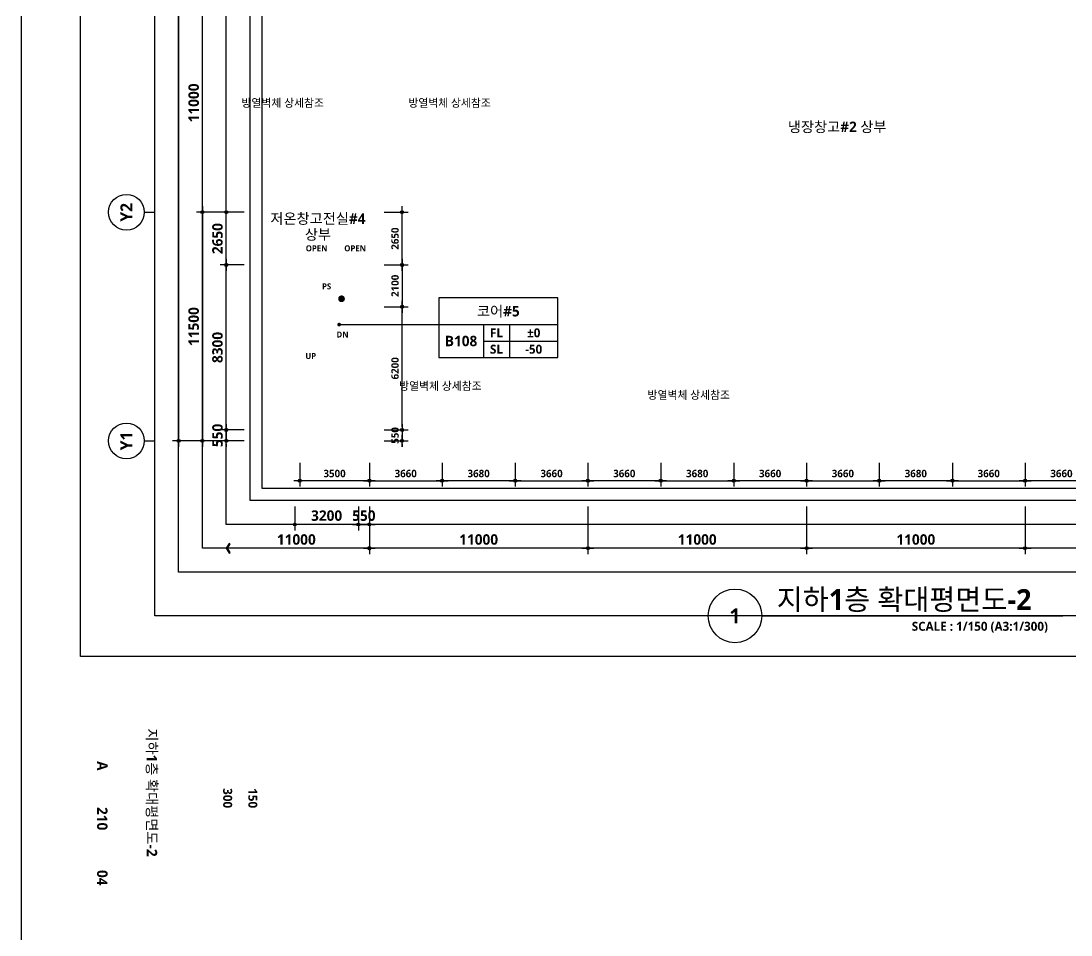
# Model space of a CAD drawing. Header units: millimetres. Extents: x -63924 to 190228206, y 0 to 456875599.
# Drawn here: x 89100 to 141939, y 128498 to 174470 of the extents above; entities that cross this region are included whole.
import ezdxf
from ezdxf.enums import TextEntityAlignment as Align

# ---------------------------------------------------------------- set-up
doc = ezdxf.new("R2010")
doc.units = ezdxf.units.MM
doc.header["$LTSCALE"] = 150
doc.header["$MEASUREMENT"] = 0
doc.header["$PDSIZE"] = -10
doc.layers.get('0').update_dxf_attribs({"linetype": 'CONTINUOUS'})
doc.layers.get('Defpoints').update_dxf_attribs({"color": 153, "linetype": 'CONTINUOUS'})
for name, color, linetype in [('A-ANNO-DIM', 4, 'CONTINUOUS'), ('A-ANNO-GRA1', 7, 'CONTINUOUS'), ('A-ANNO-LEAD', 4, 'CONTINUOUS'), ('A-ANNO-TEXT1', 7, 'CONTINUOUS'), ('A-ANNO-TEXT2', 3, 'CONTINUOUS'), ('A-ANNO-TITL', 7, 'CONTINUOUS'), ('A-FLOR-MARK-ARCH', 1, 'CONTINUOUS'), ('A-ST-AXIS-BUB', 7, 'CONTINUOUS'), ('A-ST-AXIS-DIM', 7, 'CONTINUOUS'), ('AA-XXXX-TXT1', 2, 'CONTINUOUS')]:
    doc.layers.add(name, color=color, linetype=linetype)
for name, color, linetype, plot in [('Defpoint', 161, 'CONTINUOUS', False), ('G(그리드1)', 185, 'CONTINUOUS', False), ('G(그리드2)', 235, 'CONTINUOUS', False)]:
    doc.layers.add(name, color=color, linetype=linetype, plot=plot)
doc.styles.add('2020음성 1차', font='')
doc.styles.add('SH_나눔', font='')
doc.styles.add('SH_대대리576', font='')
doc.styles.add('SH_진천_나눔', font='')
doc.styles.get('2020음성 1차').set_extended_font_data('NanumGothic', bold=True)
doc.styles.get('SH_나눔').set_extended_font_data('NanumGothic', bold=True)
doc.styles.get('SH_대대리576').set_extended_font_data('NanumGothic', bold=True)
doc.styles.get('SH_진천_나눔').set_extended_font_data('NanumGothic', bold=True)
doc.dimstyles.new('SHP 300', dxfattribs={"dimscale": 150, "dimtxt": 3.5, "dimasz": 1, "dimexe": 2, "dimexo": 2, "dimgap": 1, "dimtad": 1, "dimdec": 0, "dimzin": 0, "dimdsep": 46, "dimtxsty": 'SH_대대리576', "dimblk": 'DIMDOT', "dimcen": 0.09, "dimclrt": 3, "dimadec": 0, "dimazin": 1, "dimtfac": 1, "dimtdec": 0, "dimtix": 1, "dimtmove": 2, "dimatfit": 0, "dimldrblk": 'DIMDOT', "dimfxl": 1, "dimtolj": 1, "dimtzin": 0, "dimarcsym": 0})
doc.dimstyles.new('SHP300내부', dxfattribs={"dimscale": 150, "dimtxt": 2.5, "dimasz": 1, "dimexe": 2, "dimexo": 2, "dimgap": 1, "dimtad": 1, "dimdec": 0, "dimzin": 0, "dimdsep": 46, "dimtxsty": 'SH_대대리576', "dimblk": 'DIMDOT', "dimcen": 0.09, "dimclrd": 256, "dimclre": 256, "dimclrt": 3, "dimadec": 0, "dimazin": 1, "dimtfac": 1, "dimtdec": 0, "dimtix": 1, "dimtmove": 2, "dimatfit": 0, "dimldrblk": 'DIMDOT', "dimfxl": 1, "dimtolj": 1, "dimtzin": 0, "dimlwd": -1, "dimlwe": -1, "dimarcsym": 0})

# ---------------------------------------------------------------- blocks, each defined once
blk = doc.blocks.new('*U12')
at = {"layer": 'A-ANNO-TITL'}
blk.add_line((0, 0), (5050, 0), dxfattribs=at)
blk.add_circle((-450, 0), 450, dxfattribs=at)
at = {"layer": 'AA-XXXX-TXT1', "style": 'SH_대대리576'}
blk.add_attdef('DWG.TITLE', (250, 100), '', height=350, dxfattribs=at)
at = {"layer": 'AA-XXXX-TXT1', "color": 7, "style": 'SH_대대리576'}
blk.add_attdef('NO1', text='', height=300, dxfattribs=at).set_placement((-450, 0), align=Align.MIDDLE)
at = {"layer": 'AA-XXXX-TXT1', "style": 'SH_대대리576'}
blk.add_attdef('SCALE', text='', height=150, dxfattribs=at).set_placement((4800, -100), align=Align.TOP_RIGHT)
blk = doc.blocks.new('A-ST-AXIS-BUB-1')
at = {"layer": 'A-ST-AXIS-BUB'}
blk.add_line((0, 350), (0, 0), dxfattribs=at)
blk.add_circle((0, 950), 600, dxfattribs=at)
blk = doc.blocks.new('DIMDOT')
at = {"color": 0}
blk.add_line((-2, 0), (2, 0), dxfattribs=at)
for radius in [0.5, 0.25]:
    blk.add_circle((0, 0), radius, dxfattribs=at)
blk = doc.blocks.new('*D570')
at = {"layer": 'A-ST-AXIS-DIM', "color": 0, "lineweight": -2, "transparency": 16777216}
for p, q in [((100330, 164850), (97930, 164850)), ((98230, 164700), (98230, 153500)), ((100330, 153350), (97930, 153350))]:
    blk.add_line(p, q, dxfattribs=at)
at = {"layer": 'Defpoints', "color": 0, "transparency": 16777216}
for p in [(100630, 164850), (98230, 153350), (100630, 153350)]:
    blk.add_point(p, dxfattribs=at)
at = {"layer": 'A-ST-AXIS-DIM', "color": 0, "linetype": 'ByBlock', "lineweight": -2, "transparency": 16777216, "xscale": 150, "yscale": 150, "zscale": 150}
for p, rotation in [((98230, 164850), 90), ((98230, 153350), 270)]:
    blk.add_blockref('DIMDOT', p, dxfattribs=dict(at, rotation=rotation))
at = {"layer": 'A-ST-AXIS-DIM', "color": 3, "transparency": 16777216, "insert": (97791, 159100), "char_height": 525, "attachment_point": 5, "rotation": 90, "style": 'SH_대대리576'}
blk.add_mtext('\\A1;11500', dxfattribs=at)
blk = doc.blocks.new('*D571')
at = {"layer": 'A-ST-AXIS-DIM', "color": 0, "lineweight": -2, "transparency": 16777216}
for p, q in [((100330, 175850), (97930, 175850)), ((98230, 165000), (98230, 175700)), ((100330, 164850), (97930, 164850))]:
    blk.add_line(p, q, dxfattribs=at)
at = {"layer": 'Defpoints', "color": 0, "transparency": 16777216}
for p in [(98230, 175850), (100630, 175850), (100630, 164850)]:
    blk.add_point(p, dxfattribs=at)
at = {"layer": 'A-ST-AXIS-DIM', "color": 0, "linetype": 'ByBlock', "lineweight": -2, "transparency": 16777216, "xscale": 150, "yscale": 150, "zscale": 150}
for p, rotation in [((98230, 175850), 90), ((98230, 164850), 270)]:
    blk.add_blockref('DIMDOT', p, dxfattribs=dict(at, rotation=rotation))
at = {"layer": 'A-ST-AXIS-DIM', "color": 3, "transparency": 16777216, "insert": (97792, 170350), "char_height": 525, "attachment_point": 5, "rotation": 90, "style": 'SH_대대리576'}
blk.add_mtext('\\A1;11000', dxfattribs=at)
blk = doc.blocks.new('*D577')
at = {"layer": 'A-ST-AXIS-DIM', "color": 0, "lineweight": -2, "transparency": 16777216}
for p, q in [((100330, 238150), (96730, 238150)), ((97030, 238000), (97030, 153500)), ((100330, 153350), (96730, 153350))]:
    blk.add_line(p, q, dxfattribs=at)
at = {"layer": 'Defpoints', "color": 0, "transparency": 16777216}
for p in [(100630, 238150), (97030, 153350), (100630, 153350)]:
    blk.add_point(p, dxfattribs=at)
at = {"layer": 'A-ST-AXIS-DIM', "color": 0, "linetype": 'ByBlock', "lineweight": -2, "transparency": 16777216, "xscale": 150, "yscale": 150, "zscale": 150}
for p, rotation in [((97030, 238150), 90), ((97030, 153350), 270)]:
    blk.add_blockref('DIMDOT', p, dxfattribs=dict(at, rotation=rotation))
at = {"layer": 'A-ST-AXIS-DIM', "color": 3, "transparency": 16777216, "insert": (96590, 195750), "char_height": 525, "attachment_point": 5, "rotation": 90, "style": 'SH_대대리576'}
blk.add_mtext('\\A1;84800', dxfattribs=at)
blk = doc.blocks.new('*D579')
at = {"layer": 'A-ANNO-DIM', "transparency": 16777216}
for p, q in [((103130, 152250), (103130, 151050)), ((106630, 152250), (106630, 151050)), ((106480, 151350), (103280, 151350))]:
    blk.add_line(p, q, dxfattribs=at)
at = {"layer": 'Defpoints', "color": 0, "transparency": 16777216}
for p in [(103130, 152550), (106630, 152550), (103130, 151350)]:
    blk.add_point(p, dxfattribs=at)
at = {"layer": 'A-ANNO-DIM', "linetype": 'ByBlock', "transparency": 16777216, "xscale": 150, "yscale": 150, "zscale": 150, "rotation": 180}
blk.add_blockref('DIMDOT', (103130, 151350), dxfattribs=at)
at = {"layer": 'A-ANNO-DIM', "linetype": 'ByBlock', "transparency": 16777216, "xscale": 150, "yscale": 150, "zscale": 150}
blk.add_blockref('DIMDOT', (106630, 151350), dxfattribs=at)
at = {"layer": 'A-ANNO-DIM', "color": 3, "transparency": 16777216, "insert": (104880, 151707), "char_height": 375, "attachment_point": 5, "style": 'SH_대대리576'}
blk.add_mtext('\\A1;3500', dxfattribs=at)
blk = doc.blocks.new('*D580')
at = {"layer": 'A-ANNO-DIM', "transparency": 16777216}
for p, q in [((106630, 152250), (106630, 151050)), ((110290, 152250), (110290, 151050)), ((106780, 151350), (110140, 151350))]:
    blk.add_line(p, q, dxfattribs=at)
at = {"layer": 'Defpoints', "color": 0, "transparency": 16777216}
for p in [(106630, 152550), (110290, 152550), (110290, 151350)]:
    blk.add_point(p, dxfattribs=at)
at = {"layer": 'A-ANNO-DIM', "linetype": 'ByBlock', "transparency": 16777216, "xscale": 150, "yscale": 150, "zscale": 150, "rotation": 180}
blk.add_blockref('DIMDOT', (106630, 151350), dxfattribs=at)
at = {"layer": 'A-ANNO-DIM', "linetype": 'ByBlock', "transparency": 16777216, "xscale": 150, "yscale": 150, "zscale": 150}
blk.add_blockref('DIMDOT', (110290, 151350), dxfattribs=at)
at = {"layer": 'A-ANNO-DIM', "color": 3, "transparency": 16777216, "insert": (108460, 151707), "char_height": 375, "attachment_point": 5, "style": 'SH_대대리576'}
blk.add_mtext('\\A1;3660', dxfattribs=at)
blk = doc.blocks.new('*D581')
at = {"layer": 'A-ANNO-DIM', "transparency": 16777216}
for p, q in [((110290, 152250), (110290, 151050)), ((113970, 152250), (113970, 151050)), ((113820, 151350), (110440, 151350))]:
    blk.add_line(p, q, dxfattribs=at)
at = {"layer": 'Defpoints', "color": 0, "transparency": 16777216}
for p in [(110290, 152550), (113970, 152550), (110290, 151350)]:
    blk.add_point(p, dxfattribs=at)
at = {"layer": 'A-ANNO-DIM', "linetype": 'ByBlock', "transparency": 16777216, "xscale": 150, "yscale": 150, "zscale": 150, "rotation": 180}
blk.add_blockref('DIMDOT', (110290, 151350), dxfattribs=at)
at = {"layer": 'A-ANNO-DIM', "linetype": 'ByBlock', "transparency": 16777216, "xscale": 150, "yscale": 150, "zscale": 150}
blk.add_blockref('DIMDOT', (113970, 151350), dxfattribs=at)
at = {"layer": 'A-ANNO-DIM', "color": 3, "transparency": 16777216, "insert": (112130, 151707), "char_height": 375, "attachment_point": 5, "style": 'SH_대대리576'}
blk.add_mtext('\\A1;3680', dxfattribs=at)
blk = doc.blocks.new('*D582')
at = {"layer": 'A-ANNO-DIM', "transparency": 16777216}
for p, q in [((113970, 152250), (113970, 151050)), ((117630, 152250), (117630, 151050)), ((114120, 151350), (117480, 151350))]:
    blk.add_line(p, q, dxfattribs=at)
at = {"layer": 'Defpoints', "color": 0, "transparency": 16777216}
for p in [(113970, 152550), (117630, 152550), (117630, 151350)]:
    blk.add_point(p, dxfattribs=at)
at = {"layer": 'A-ANNO-DIM', "linetype": 'ByBlock', "transparency": 16777216, "xscale": 150, "yscale": 150, "zscale": 150, "rotation": 180}
blk.add_blockref('DIMDOT', (113970, 151350), dxfattribs=at)
at = {"layer": 'A-ANNO-DIM', "linetype": 'ByBlock', "transparency": 16777216, "xscale": 150, "yscale": 150, "zscale": 150}
blk.add_blockref('DIMDOT', (117630, 151350), dxfattribs=at)
at = {"layer": 'A-ANNO-DIM', "color": 3, "transparency": 16777216, "insert": (115800, 151707), "char_height": 375, "attachment_point": 5, "style": 'SH_대대리576'}
blk.add_mtext('\\A1;3660', dxfattribs=at)
blk = doc.blocks.new('*D583')
at = {"layer": 'A-ANNO-DIM', "transparency": 16777216}
for p, q in [((124970, 152250), (124970, 151050)), ((128630, 152250), (128630, 151050)), ((128480, 151350), (125120, 151350))]:
    blk.add_line(p, q, dxfattribs=at)
at = {"layer": 'Defpoints', "color": 0, "transparency": 16777216}
for p in [(124970, 152550), (128630, 152550), (124970, 151350)]:
    blk.add_point(p, dxfattribs=at)
at = {"layer": 'A-ANNO-DIM', "linetype": 'ByBlock', "transparency": 16777216, "xscale": 150, "yscale": 150, "zscale": 150, "rotation": 180}
blk.add_blockref('DIMDOT', (124970, 151350), dxfattribs=at)
at = {"layer": 'A-ANNO-DIM', "linetype": 'ByBlock', "transparency": 16777216, "xscale": 150, "yscale": 150, "zscale": 150}
blk.add_blockref('DIMDOT', (128630, 151350), dxfattribs=at)
at = {"layer": 'A-ANNO-DIM', "color": 3, "transparency": 16777216, "insert": (126800, 151707), "char_height": 375, "attachment_point": 5, "style": 'SH_대대리576'}
blk.add_mtext('\\A1;3660', dxfattribs=at)
blk = doc.blocks.new('*D584')
at = {"layer": 'A-ANNO-DIM', "transparency": 16777216}
for p, q in [((121290, 152250), (121290, 151050)), ((124970, 152250), (124970, 151050)), ((121440, 151350), (124820, 151350))]:
    blk.add_line(p, q, dxfattribs=at)
at = {"layer": 'Defpoints', "color": 0, "transparency": 16777216}
for p in [(121290, 152550), (124970, 152550), (124970, 151350)]:
    blk.add_point(p, dxfattribs=at)
at = {"layer": 'A-ANNO-DIM', "linetype": 'ByBlock', "transparency": 16777216, "xscale": 150, "yscale": 150, "zscale": 150, "rotation": 180}
blk.add_blockref('DIMDOT', (121290, 151350), dxfattribs=at)
at = {"layer": 'A-ANNO-DIM', "linetype": 'ByBlock', "transparency": 16777216, "xscale": 150, "yscale": 150, "zscale": 150}
blk.add_blockref('DIMDOT', (124970, 151350), dxfattribs=at)
at = {"layer": 'A-ANNO-DIM', "color": 3, "transparency": 16777216, "insert": (123130, 151707), "char_height": 375, "attachment_point": 5, "style": 'SH_대대리576'}
blk.add_mtext('\\A1;3680', dxfattribs=at)
blk = doc.blocks.new('*D585')
at = {"layer": 'A-ANNO-DIM', "transparency": 16777216}
for p, q in [((117630, 152250), (117630, 151050)), ((121290, 152250), (121290, 151050)), ((121140, 151350), (117780, 151350))]:
    blk.add_line(p, q, dxfattribs=at)
at = {"layer": 'Defpoints', "color": 0, "transparency": 16777216}
for p in [(117630, 152550), (121290, 152550), (117630, 151350)]:
    blk.add_point(p, dxfattribs=at)
at = {"layer": 'A-ANNO-DIM', "linetype": 'ByBlock', "transparency": 16777216, "xscale": 150, "yscale": 150, "zscale": 150, "rotation": 180}
blk.add_blockref('DIMDOT', (117630, 151350), dxfattribs=at)
at = {"layer": 'A-ANNO-DIM', "linetype": 'ByBlock', "transparency": 16777216, "xscale": 150, "yscale": 150, "zscale": 150}
blk.add_blockref('DIMDOT', (121290, 151350), dxfattribs=at)
at = {"layer": 'A-ANNO-DIM', "color": 3, "transparency": 16777216, "insert": (119460, 151707), "char_height": 375, "attachment_point": 5, "style": 'SH_대대리576'}
blk.add_mtext('\\A1;3660', dxfattribs=at)
blk = doc.blocks.new('*D586')
at = {"layer": 'A-ANNO-DIM', "transparency": 16777216}
for p, q in [((128630, 152250), (128630, 151050)), ((132290, 152250), (132290, 151050)), ((128780, 151350), (132140, 151350))]:
    blk.add_line(p, q, dxfattribs=at)
at = {"layer": 'Defpoints', "color": 0, "transparency": 16777216}
for p in [(128630, 152550), (132290, 152550), (132290, 151350)]:
    blk.add_point(p, dxfattribs=at)
at = {"layer": 'A-ANNO-DIM', "linetype": 'ByBlock', "transparency": 16777216, "xscale": 150, "yscale": 150, "zscale": 150, "rotation": 180}
blk.add_blockref('DIMDOT', (128630, 151350), dxfattribs=at)
at = {"layer": 'A-ANNO-DIM', "linetype": 'ByBlock', "transparency": 16777216, "xscale": 150, "yscale": 150, "zscale": 150}
blk.add_blockref('DIMDOT', (132290, 151350), dxfattribs=at)
at = {"layer": 'A-ANNO-DIM', "color": 3, "transparency": 16777216, "insert": (130460, 151707), "char_height": 375, "attachment_point": 5, "style": 'SH_대대리576'}
blk.add_mtext('\\A1;3660', dxfattribs=at)
blk = doc.blocks.new('*D587')
at = {"layer": 'A-ANNO-DIM', "transparency": 16777216}
for p, q in [((132290, 152250), (132290, 151050)), ((135970, 152250), (135970, 151050)), ((135820, 151350), (132440, 151350))]:
    blk.add_line(p, q, dxfattribs=at)
at = {"layer": 'Defpoints', "color": 0, "transparency": 16777216}
for p in [(132290, 152550), (135970, 152550), (132290, 151350)]:
    blk.add_point(p, dxfattribs=at)
at = {"layer": 'A-ANNO-DIM', "linetype": 'ByBlock', "transparency": 16777216, "xscale": 150, "yscale": 150, "zscale": 150, "rotation": 180}
blk.add_blockref('DIMDOT', (132290, 151350), dxfattribs=at)
at = {"layer": 'A-ANNO-DIM', "linetype": 'ByBlock', "transparency": 16777216, "xscale": 150, "yscale": 150, "zscale": 150}
blk.add_blockref('DIMDOT', (135970, 151350), dxfattribs=at)
at = {"layer": 'A-ANNO-DIM', "color": 3, "transparency": 16777216, "insert": (134130, 151707), "char_height": 375, "attachment_point": 5, "style": 'SH_대대리576'}
blk.add_mtext('\\A1;3680', dxfattribs=at)
blk = doc.blocks.new('*D588')
at = {"layer": 'A-ANNO-DIM', "transparency": 16777216}
for p, q in [((135970, 152250), (135970, 151050)), ((139630, 152250), (139630, 151050)), ((136120, 151350), (139480, 151350))]:
    blk.add_line(p, q, dxfattribs=at)
at = {"layer": 'Defpoints', "color": 0, "transparency": 16777216}
for p in [(135970, 152550), (139630, 152550), (139630, 151350)]:
    blk.add_point(p, dxfattribs=at)
at = {"layer": 'A-ANNO-DIM', "linetype": 'ByBlock', "transparency": 16777216, "xscale": 150, "yscale": 150, "zscale": 150, "rotation": 180}
blk.add_blockref('DIMDOT', (135970, 151350), dxfattribs=at)
at = {"layer": 'A-ANNO-DIM', "linetype": 'ByBlock', "transparency": 16777216, "xscale": 150, "yscale": 150, "zscale": 150}
blk.add_blockref('DIMDOT', (139630, 151350), dxfattribs=at)
at = {"layer": 'A-ANNO-DIM', "color": 3, "transparency": 16777216, "insert": (137800, 151707), "char_height": 375, "attachment_point": 5, "style": 'SH_대대리576'}
blk.add_mtext('\\A1;3660', dxfattribs=at)
blk = doc.blocks.new('*D591')
at = {"layer": 'A-ANNO-DIM', "transparency": 16777216}
for p, q in [((139630, 152250), (139630, 151050)), ((143290, 152250), (143290, 151050)), ((143140, 151350), (139780, 151350))]:
    blk.add_line(p, q, dxfattribs=at)
at = {"layer": 'Defpoints', "color": 0, "transparency": 16777216}
for p in [(139630, 152550), (143290, 152550), (139630, 151350)]:
    blk.add_point(p, dxfattribs=at)
at = {"layer": 'A-ANNO-DIM', "linetype": 'ByBlock', "transparency": 16777216, "xscale": 150, "yscale": 150, "zscale": 150, "rotation": 180}
blk.add_blockref('DIMDOT', (139630, 151350), dxfattribs=at)
at = {"layer": 'A-ANNO-DIM', "linetype": 'ByBlock', "transparency": 16777216, "xscale": 150, "yscale": 150, "zscale": 150}
blk.add_blockref('DIMDOT', (143290, 151350), dxfattribs=at)
at = {"layer": 'A-ANNO-DIM', "color": 3, "transparency": 16777216, "insert": (141460, 151707), "char_height": 375, "attachment_point": 5, "style": 'SH_대대리576'}
blk.add_mtext('\\A1;3660', dxfattribs=at)
blk = doc.blocks.new('*D632')
at = {"layer": 'A-ST-AXIS-DIM', "color": 0, "lineweight": -2, "transparency": 16777216}
for p, q in [((100330, 164850), (99130, 164850)), ((99430, 162350), (99430, 164700)), ((100330, 162200), (99130, 162200))]:
    blk.add_line(p, q, dxfattribs=at)
at = {"layer": 'Defpoints', "color": 0, "transparency": 16777216}
for p in [(99430, 164850), (100630, 164850), (100630, 162200)]:
    blk.add_point(p, dxfattribs=at)
at = {"layer": 'A-ST-AXIS-DIM', "color": 0, "linetype": 'ByBlock', "lineweight": -2, "transparency": 16777216, "xscale": 150, "yscale": 150, "zscale": 150}
for p, rotation in [((99430, 164850), 90), ((99430, 162200), 270)]:
    blk.add_blockref('DIMDOT', p, dxfattribs=dict(at, rotation=rotation))
at = {"layer": 'A-ST-AXIS-DIM', "color": 3, "transparency": 16777216, "insert": (98990, 163525), "char_height": 525, "attachment_point": 5, "rotation": 90, "style": 'SH_대대리576'}
blk.add_mtext('\\A1;2650', dxfattribs=at)
blk = doc.blocks.new('*D633')
at = {"layer": 'A-ST-AXIS-DIM', "color": 0, "lineweight": -2, "transparency": 16777216}
for p, q in [((100330, 162200), (99130, 162200)), ((99430, 154050), (99430, 162050)), ((100330, 153900), (99130, 153900))]:
    blk.add_line(p, q, dxfattribs=at)
at = {"layer": 'Defpoints', "color": 0, "transparency": 16777216}
for p in [(99430, 162200), (100630, 162200), (100630, 153900)]:
    blk.add_point(p, dxfattribs=at)
at = {"layer": 'A-ST-AXIS-DIM', "color": 0, "linetype": 'ByBlock', "lineweight": -2, "transparency": 16777216, "xscale": 150, "yscale": 150, "zscale": 150}
for p, rotation in [((99430, 162200), 90), ((99430, 153900), 270)]:
    blk.add_blockref('DIMDOT', p, dxfattribs=dict(at, rotation=rotation))
at = {"layer": 'A-ST-AXIS-DIM', "color": 3, "transparency": 16777216, "insert": (98990, 158050), "char_height": 525, "attachment_point": 5, "rotation": 90, "style": 'SH_대대리576'}
blk.add_mtext('\\A1;8300', dxfattribs=at)
blk = doc.blocks.new('*D634')
at = {"layer": 'A-ST-AXIS-DIM', "color": 0, "lineweight": -2, "transparency": 16777216}
for p, q in [((100330, 153900), (99130, 153900)), ((99430, 154050), (99430, 154200)), ((99430, 153900), (99430, 153350)), ((100330, 153350), (99130, 153350)), ((99430, 153200), (99430, 153050))]:
    blk.add_line(p, q, dxfattribs=at)
at = {"layer": 'Defpoints', "color": 0, "transparency": 16777216}
for p in [(100630, 153900), (99430, 153350), (100630, 153350)]:
    blk.add_point(p, dxfattribs=at)
at = {"layer": 'A-ST-AXIS-DIM', "color": 0, "linetype": 'ByBlock', "lineweight": -2, "transparency": 16777216, "xscale": 150, "yscale": 150, "zscale": 150}
for p, rotation in [((99430, 153900), 270), ((99430, 153350), 90)]:
    blk.add_blockref('DIMDOT', p, dxfattribs=dict(at, rotation=rotation))
at = {"layer": 'A-ST-AXIS-DIM', "color": 3, "transparency": 16777216, "insert": (98991, 153625), "char_height": 525, "attachment_point": 5, "rotation": 90, "style": 'SH_대대리576'}
blk.add_mtext('\\A1;550', dxfattribs=at)
blk = doc.blocks.new('*D635')
at = {"layer": 'A-ST-AXIS-DIM', "color": 0, "lineweight": -2, "transparency": 16777216}
for p, q in [((106630, 150050), (106630, 147650)), ((117630, 150050), (117630, 147650)), ((117480, 147950), (106780, 147950))]:
    blk.add_line(p, q, dxfattribs=at)
at = {"layer": 'Defpoints', "color": 0, "transparency": 16777216}
for p in [(106630, 150350), (117630, 150350), (106630, 147950)]:
    blk.add_point(p, dxfattribs=at)
at = {"layer": 'A-ST-AXIS-DIM', "color": 0, "linetype": 'ByBlock', "lineweight": -2, "transparency": 16777216, "xscale": 150, "yscale": 150, "zscale": 150, "rotation": 180}
blk.add_blockref('DIMDOT', (106630, 147950), dxfattribs=at)
at = {"layer": 'A-ST-AXIS-DIM', "color": 0, "linetype": 'ByBlock', "lineweight": -2, "transparency": 16777216, "xscale": 150, "yscale": 150, "zscale": 150}
blk.add_blockref('DIMDOT', (117630, 147950), dxfattribs=at)
at = {"layer": 'A-ST-AXIS-DIM', "color": 3, "transparency": 16777216, "insert": (112130, 148388), "char_height": 525, "attachment_point": 5, "style": 'SH_대대리576'}
blk.add_mtext('\\A1;11000', dxfattribs=at)
blk = doc.blocks.new('*D636')
at = {"layer": 'A-ST-AXIS-DIM', "color": 0, "lineweight": -2, "transparency": 16777216}
for p, q in [((117630, 150050), (117630, 147650)), ((128630, 150050), (128630, 147650)), ((128480, 147950), (117780, 147950))]:
    blk.add_line(p, q, dxfattribs=at)
at = {"layer": 'Defpoints', "color": 0, "transparency": 16777216}
for p in [(117630, 150350), (128630, 150350), (117630, 147950)]:
    blk.add_point(p, dxfattribs=at)
at = {"layer": 'A-ST-AXIS-DIM', "color": 0, "linetype": 'ByBlock', "lineweight": -2, "transparency": 16777216, "xscale": 150, "yscale": 150, "zscale": 150, "rotation": 180}
blk.add_blockref('DIMDOT', (117630, 147950), dxfattribs=at)
at = {"layer": 'A-ST-AXIS-DIM', "color": 0, "linetype": 'ByBlock', "lineweight": -2, "transparency": 16777216, "xscale": 150, "yscale": 150, "zscale": 150}
blk.add_blockref('DIMDOT', (128630, 147950), dxfattribs=at)
at = {"layer": 'A-ST-AXIS-DIM', "color": 3, "transparency": 16777216, "insert": (123130, 148388), "char_height": 525, "attachment_point": 5, "style": 'SH_대대리576'}
blk.add_mtext('\\A1;11000', dxfattribs=at)
blk = doc.blocks.new('*D637')
at = {"layer": 'A-ST-AXIS-DIM', "color": 0, "lineweight": -2, "transparency": 16777216}
for p, q in [((128630, 150050), (128630, 147650)), ((139630, 150050), (139630, 147650)), ((139480, 147950), (128780, 147950))]:
    blk.add_line(p, q, dxfattribs=at)
at = {"layer": 'Defpoints', "color": 0, "transparency": 16777216}
for p in [(128630, 150350), (139630, 150350), (128630, 147950)]:
    blk.add_point(p, dxfattribs=at)
at = {"layer": 'A-ST-AXIS-DIM', "color": 0, "linetype": 'ByBlock', "lineweight": -2, "transparency": 16777216, "xscale": 150, "yscale": 150, "zscale": 150, "rotation": 180}
blk.add_blockref('DIMDOT', (128630, 147950), dxfattribs=at)
at = {"layer": 'A-ST-AXIS-DIM', "color": 0, "linetype": 'ByBlock', "lineweight": -2, "transparency": 16777216, "xscale": 150, "yscale": 150, "zscale": 150}
blk.add_blockref('DIMDOT', (139630, 147950), dxfattribs=at)
at = {"layer": 'A-ST-AXIS-DIM', "color": 3, "transparency": 16777216, "insert": (134130, 148388), "char_height": 525, "attachment_point": 5, "style": 'SH_대대리576'}
blk.add_mtext('\\A1;11000', dxfattribs=at)
blk = doc.blocks.new('*D638')
at = {"layer": 'A-ST-AXIS-DIM', "color": 0, "lineweight": -2, "transparency": 16777216}
for p, q in [((139630, 150050), (139630, 147650)), ((150630, 150050), (150630, 147650)), ((150480, 147950), (139780, 147950))]:
    blk.add_line(p, q, dxfattribs=at)
at = {"layer": 'Defpoints', "color": 0, "transparency": 16777216}
for p in [(139630, 150350), (150630, 150350), (139630, 147950)]:
    blk.add_point(p, dxfattribs=at)
at = {"layer": 'A-ST-AXIS-DIM', "color": 0, "linetype": 'ByBlock', "lineweight": -2, "transparency": 16777216, "xscale": 150, "yscale": 150, "zscale": 150, "rotation": 180}
blk.add_blockref('DIMDOT', (139630, 147950), dxfattribs=at)
at = {"layer": 'A-ST-AXIS-DIM', "color": 0, "linetype": 'ByBlock', "lineweight": -2, "transparency": 16777216, "xscale": 150, "yscale": 150, "zscale": 150}
blk.add_blockref('DIMDOT', (150630, 147950), dxfattribs=at)
at = {"layer": 'A-ST-AXIS-DIM', "color": 3, "transparency": 16777216, "insert": (145130, 148388), "char_height": 525, "attachment_point": 5, "style": 'SH_대대리576'}
blk.add_mtext('\\A1;11000', dxfattribs=at)
blk = doc.blocks.new('*D640')
at = {"layer": 'A-ANNO-DIM', "transparency": 16777216}
blk.add_arc((150630, 153350), 1820, 50.9975, 175.2755, dxfattribs=at)
at = {"layer": 'Defpoints', "color": 0, "transparency": 16777216}
for p in [(168630, 172168), (150603, 155169), (26630, 153350), (168630, 153350), (144057, 146479)]:
    blk.add_point(p, dxfattribs=at)
at = {"layer": 'A-ANNO-DIM', "linetype": 'ByBlock', "transparency": 16777216, "xscale": 150, "yscale": 150, "zscale": 150}
for p, rotation in [((151888, 154665), 318.6352696960233), ((148810, 153350), 267.6377603239947)]:
    blk.add_blockref('DIMDOT', p, dxfattribs=dict(at, rotation=rotation))
at = {"layer": 'A-ANNO-DIM', "color": 3, "transparency": 16777216, "insert": (149772, 155358), "char_height": 375, "attachment_point": 5, "rotation": 23.1365, "style": 'SH_대대리576'}
blk.add_mtext('\\A1;134%%d', dxfattribs=at)
blk = doc.blocks.new('*D660')
at = {"layer": 'A-ST-AXIS-DIM', "color": 0, "lineweight": -2, "transparency": 16777216}
for p, q in [((106080, 150050), (106080, 148850)), ((106630, 150050), (106630, 148850)), ((105930, 149150), (105780, 149150)), ((106080, 149150), (106630, 149150)), ((106780, 149150), (106930, 149150))]:
    blk.add_line(p, q, dxfattribs=at)
at = {"layer": 'Defpoints', "color": 0, "transparency": 16777216}
for p in [(106080, 150350), (106630, 150350), (106630, 149150)]:
    blk.add_point(p, dxfattribs=at)
at = {"layer": 'A-ST-AXIS-DIM', "color": 0, "linetype": 'ByBlock', "lineweight": -2, "transparency": 16777216, "xscale": 150, "yscale": 150, "zscale": 150}
blk.add_blockref('DIMDOT', (106080, 149150), dxfattribs=at)
at = {"layer": 'A-ST-AXIS-DIM', "color": 0, "linetype": 'ByBlock', "lineweight": -2, "transparency": 16777216, "xscale": 150, "yscale": 150, "zscale": 150, "rotation": 180}
blk.add_blockref('DIMDOT', (106630, 149150), dxfattribs=at)
at = {"layer": 'A-ST-AXIS-DIM', "color": 3, "transparency": 16777216, "insert": (106355, 149589), "char_height": 525, "attachment_point": 5, "style": 'SH_대대리576'}
blk.add_mtext('\\A1;550', dxfattribs=at)
blk = doc.blocks.new('*D661')
at = {"layer": 'A-ST-AXIS-DIM', "color": 0, "lineweight": -2, "transparency": 16777216}
for p, q in [((102880, 150050), (102880, 148850)), ((106080, 150050), (106080, 148850)), ((105930, 149150), (103030, 149150))]:
    blk.add_line(p, q, dxfattribs=at)
at = {"layer": 'Defpoints', "color": 0, "transparency": 16777216}
for p in [(102880, 150350), (106080, 150350), (102880, 149150)]:
    blk.add_point(p, dxfattribs=at)
at = {"layer": 'A-ST-AXIS-DIM', "color": 0, "linetype": 'ByBlock', "lineweight": -2, "transparency": 16777216, "xscale": 150, "yscale": 150, "zscale": 150, "rotation": 180}
blk.add_blockref('DIMDOT', (102880, 149150), dxfattribs=at)
at = {"layer": 'A-ST-AXIS-DIM', "color": 0, "linetype": 'ByBlock', "lineweight": -2, "transparency": 16777216, "xscale": 150, "yscale": 150, "zscale": 150}
blk.add_blockref('DIMDOT', (106080, 149150), dxfattribs=at)
at = {"layer": 'A-ST-AXIS-DIM', "color": 3, "transparency": 16777216, "insert": (104480, 149590), "char_height": 525, "attachment_point": 5, "style": 'SH_대대리576'}
blk.add_mtext('\\A1;3200', dxfattribs=at)
blk = doc.blocks.new('*D728')
at = {"layer": 'A-ANNO-DIM', "transparency": 16777216}
for p, q in [((107380, 162200), (108580, 162200)), ((108280, 162050), (108280, 160250)), ((107380, 160100), (108580, 160100))]:
    blk.add_line(p, q, dxfattribs=at)
at = {"layer": 'Defpoints', "color": 0, "transparency": 16777216}
for p in [(107080, 162200), (107080, 160100), (108280, 160100)]:
    blk.add_point(p, dxfattribs=at)
at = {"layer": 'A-ANNO-DIM', "linetype": 'ByBlock', "transparency": 16777216, "xscale": 150, "yscale": 150, "zscale": 150}
for p, rotation in [((108280, 162200), 90), ((108280, 160100), 270)]:
    blk.add_blockref('DIMDOT', p, dxfattribs=dict(at, rotation=rotation))
at = {"layer": 'A-ANNO-DIM', "color": 3, "transparency": 16777216, "insert": (107924, 161150), "char_height": 375, "attachment_point": 5, "rotation": 90, "style": 'SH_대대리576'}
blk.add_mtext('\\A1;2100', dxfattribs=at)
blk = doc.blocks.new('*D729')
at = {"layer": 'A-ANNO-DIM', "transparency": 16777216}
for p, q in [((107380, 164850), (108580, 164850)), ((108280, 162350), (108280, 164700)), ((107380, 162200), (108580, 162200))]:
    blk.add_line(p, q, dxfattribs=at)
at = {"layer": 'Defpoints', "color": 0, "transparency": 16777216}
for p in [(107080, 164850), (108280, 164850), (107080, 162200)]:
    blk.add_point(p, dxfattribs=at)
at = {"layer": 'A-ANNO-DIM', "linetype": 'ByBlock', "transparency": 16777216, "xscale": 150, "yscale": 150, "zscale": 150}
for p, rotation in [((108280, 164850), 90), ((108280, 162200), 270)]:
    blk.add_blockref('DIMDOT', p, dxfattribs=dict(at, rotation=rotation))
at = {"layer": 'A-ANNO-DIM', "color": 3, "transparency": 16777216, "insert": (107923, 163525), "char_height": 375, "attachment_point": 5, "rotation": 90, "style": 'SH_대대리576'}
blk.add_mtext('\\A1;2650', dxfattribs=at)
blk = doc.blocks.new('*D730')
at = {"layer": 'A-ANNO-DIM', "transparency": 16777216}
for p, q in [((107380, 160100), (108580, 160100)), ((108280, 154050), (108280, 159950)), ((107380, 153900), (108580, 153900))]:
    blk.add_line(p, q, dxfattribs=at)
at = {"layer": 'Defpoints', "color": 0, "transparency": 16777216}
for p in [(107080, 160100), (108280, 160100), (107080, 153900)]:
    blk.add_point(p, dxfattribs=at)
at = {"layer": 'A-ANNO-DIM', "linetype": 'ByBlock', "transparency": 16777216, "xscale": 150, "yscale": 150, "zscale": 150}
for p, rotation in [((108280, 160100), 90), ((108280, 153900), 270)]:
    blk.add_blockref('DIMDOT', p, dxfattribs=dict(at, rotation=rotation))
at = {"layer": 'A-ANNO-DIM', "color": 3, "transparency": 16777216, "insert": (107923, 157000), "char_height": 375, "attachment_point": 5, "rotation": 90, "style": 'SH_대대리576'}
blk.add_mtext('\\A1;6200', dxfattribs=at)
blk = doc.blocks.new('*D871')
at = {"layer": 'A-ANNO-DIM', "transparency": 16777216}
for p, q in [((107380, 153900), (108580, 153900)), ((108280, 154050), (108280, 154200)), ((108280, 153900), (108280, 153350)), ((107380, 153350), (108580, 153350)), ((108280, 153200), (108280, 153050))]:
    blk.add_line(p, q, dxfattribs=at)
at = {"layer": 'Defpoints', "color": 0, "transparency": 16777216}
for p in [(107080, 153900), (107080, 153350), (108280, 153350)]:
    blk.add_point(p, dxfattribs=at)
at = {"layer": 'A-ANNO-DIM', "linetype": 'ByBlock', "transparency": 16777216, "xscale": 150, "yscale": 150, "zscale": 150}
for p, rotation in [((108280, 153900), 270), ((108280, 153350), 90)]:
    blk.add_blockref('DIMDOT', p, dxfattribs=dict(at, rotation=rotation))
at = {"layer": 'A-ANNO-DIM', "color": 3, "transparency": 16777216, "insert": (107924, 153625), "char_height": 375, "attachment_point": 5, "rotation": 90, "style": 'SH_대대리576'}
blk.add_mtext('\\A1;550', dxfattribs=at)
blk = doc.blocks.new('G$C9D92D8A7')
at = {"layer": 'A-ANNO-GRA1'}
for p, q in [((0, 11), (40, 11)), ((15, 11), (15, 0)), ((23.75, 11), (23.75, 0)), ((15, 5.5), (40, 5.5))]:
    blk.add_line(p, q, dxfattribs=at)
blk.add_lwpolyline([(0, 20), (0, 0), (40, 0), (40, 20)], close=True, dxfattribs=at)
at = {"style": '2020음성 1차'}
for tag, height, p in [('실명', 3.5, (20, 15.5)), ('실번호', 3.5, (7.5, 5.5)), ('마감레벨', 3, (31.875, 8.25)), ('구조레벨', 3, (31.875, 2.75))]:
    blk.add_attdef(tag, text='', height=height, dxfattribs=at).set_placement(p, align=Align.MIDDLE_CENTER)
at = {"layer": 'A-ANNO-TEXT1', "style": 'SH_나눔'}
for s, p in [('FL', (19.375, 8.25)), ('SL', (19.375, 2.75))]:
    blk.add_text(s, height=3, dxfattribs=at).set_placement(p, align=Align.MIDDLE)

msp = doc.modelspace()

# ---------------------------------------------------------------- linework, layer by layer
at = {"const_width": 93.8}
msp.add_lwpolyline([(105063.1, 159200, -1), (105156.9, 159200, -1)], format="xyb", close=True, dxfattribs=at)
msp.add_lwpolyline([(105110, 159200), (110120.3, 159200)])
at = {"layer": 'A-ANNO-LEAD'}
for points in [[(106467.5, 170350, 0, 83.3, 0), (106217.5, 170350, 0, 0, 0), (104667.5, 170350, 0, 0, 0)], [(106792.5, 170350, 0, 83.3, 0), (107042.5, 170350, 0, 0, 0), (108592.5, 170350, 0, 0, 0)], [(106330, 156110, 0, 83.3, 0), (106580, 156110, 0, 0, 0), (108130, 156110, 0, 0, 0)], [(120030, 154450, 0, 83.3, 0), (120030, 154700, 0, 0, 0), (120030, 155659.2, 0, 0, 0), (120630, 155659.2, 0, 0, 0)]]:
    msp.add_lwpolyline(points, format="xyseb", dxfattribs=at)
at = {"layer": 'A-FLOR-MARK-ARCH', "const_width": 168.8}
msp.add_lwpolyline([(105314.4, 160498.3, -1), (105145.6, 160498.3, -1)], format="xyb", close=True, dxfattribs=at)
at = {"layer": 'A-ST-AXIS-DIM'}
for p, q in [((106630, 150050), (106630, 147650)), ((106480, 147950), (99430, 147950))]:
    msp.add_line(p, q, dxfattribs=at)
at = {"layer": 'A-ST-AXIS-DIM', "linetype": 'Continuous'}
msp.add_lwpolyline([(99573.4, 147705.4), (99622.3, 147734.1), (99495.7, 147950), (99622.4, 148166), (99573.4, 148194.6), (99430, 147950)], close=True, dxfattribs=at)
at = {"layer": 'Defpoint'}
for points in [[(89100, 126000), (178200, 126000), (178200, 252000), (89100, 252000)], [(92100, 249000), (175200, 249000), (175200, 142500), (92100, 142500)]]:
    msp.add_lwpolyline(points, close=True, dxfattribs=at)
at = {"layer": 'G(그리드1)'}
for points in [[(174030, 144550), (95830, 144550), (95830, 245950), (174030, 245950)], [(174030, 144550), (95830, 144550), (95830, 245950), (174030, 245950)], [(172830, 146750), (97030, 146750), (97030, 244750), (172830, 244750)], [(171630, 147950), (98230, 147950), (98230, 243550), (171630, 243550)], [(170430, 149150), (99430, 149150), (99430, 242350), (170430, 242350)], [(169230, 150350), (100630, 150350), (100630, 241150), (169230, 241150)]]:
    msp.add_lwpolyline(points, close=True, dxfattribs=at)
at = {"layer": 'G(그리드2)'}
msp.add_lwpolyline([(168630, 150950), (101230, 150950), (101230, 240550), (168630, 240550)], close=True, dxfattribs=at)
msp.add_lwpolyline([(168630, 150950), (101230, 150950), (101230, 240550), (168630, 240550)], close=True, dxfattribs=at)

# ---------------------------------------------------------------- block references
ref = msp.add_blockref('*U12', (126379.9, 144550), dxfattribs=dict(xscale=3, yscale=3, zscale=3))
ref.add_attrib('SCALE', 'SCALE : 1/150 (A3:1/300)', dxfattribs={"layer": 'A-ANNO-TITL', "height": 450, "style": 'SH_대대리576'}).set_placement((140780.1, 144250), align=Align.TOP_RIGHT)
ref.add_attrib('DWG.TITLE', '지하1층 확대평면도-2', (127129.9, 144850), dxfattribs={"layer": 'A-ANNO-TITL', "height": 1043.723, "style": 'SH_대대리576'})
ref.add_attrib('NO1', '1', dxfattribs={"layer": 'A-ANNO-TITL', "color": 7, "height": 750, "style": 'SH_대대리576'}).set_placement((125029.9, 144550), align=Align.MIDDLE)
at = {"layer": 'A-ANNO-TEXT1'}
ref = msp.add_blockref('G$C9D92D8A7', (110120.3, 157550), dxfattribs=dict(at, xscale=150, yscale=150, zscale=150))
ref.add_attrib('실명', '코어#5', dxfattribs={"layer": 'A-ANNO-TEXT2', "height": 525, "style": '2020음성 1차'}).set_placement((113120.3, 159875, 309000), align=Align.MIDDLE_CENTER)
ref.add_attrib('실번호', 'B108', dxfattribs={"layer": 'A-ANNO-TEXT2', "height": 525, "style": '2020음성 1차'}).set_placement((111245.3, 158375, 309000), align=Align.MIDDLE_CENTER)
ref.add_attrib('마감레벨', '%%p0', dxfattribs={"height": 450, "style": '2020음성 1차'}).set_placement((114901.5, 158787.5, 309000), align=Align.MIDDLE_CENTER)
ref.add_attrib('구조레벨', '-50', dxfattribs={"height": 450, "style": '2020음성 1차'}).set_placement((114901.5, 157962.5, 309000), align=Align.MIDDLE_CENTER)
at = {"layer": 'A-ST-AXIS-BUB', "xscale": 1.5, "yscale": 1.5, "zscale": 1.5, "rotation": 90}
for p in [(95830, 164850), (95830, 153350)]:
    msp.add_blockref('A-ST-AXIS-BUB-1', p, dxfattribs=at)
at = {"layer": 'A-ST-AXIS-DIM', "xscale": -150, "yscale": 150, "zscale": 150, "rotation": 180}
msp.add_blockref('DIMDOT', (106630, 147950), dxfattribs=at)

# ---------------------------------------------------------------- texts
at = {"layer": 'A-ANNO-TEXT1', "style": '2020음성 1차'}
for p in [(100194.2, 170350), (108592.5, 170350), (108130, 156110), (120630, 155659.2)]:
    msp.add_text('방열벽체 상세참조', height=400, dxfattribs=at).set_placement(p, align=Align.MIDDLE_LEFT)
at = {"layer": 'A-ANNO-TEXT1', "style": 'SH_대대리576'}
for s, p in [('Y2', (94405, 164850)), ('Y1', (94405, 153350))]:
    msp.add_text(s, height=600, rotation=90, dxfattribs=at).set_placement(p, align=Align.MIDDLE_CENTER)
at = {"layer": 'A-ANNO-TEXT1', "style": 'SH_진천_나눔'}
for s, p in [('OPEN', (103975.3, 163036.9)), ('OPEN', (105913.5, 163036.9)), ('PS', (104480, 161125)), ('DN', (105280, 158700)), ('UP', (103680, 157620))]:
    msp.add_text(s, height=300, dxfattribs=at).set_placement(p, align=Align.MIDDLE)
at = {"layer": 'A-ANNO-TEXT2', "style": 'SH_진천_나눔'}
for s, p in [('냉장창고#2 상부', (130172.6, 169154.3)), ('저온창고전실#4', (104042.5, 164537.5)), ('상부', (104042.5, 163737.5))]:
    msp.add_text(s, height=525, dxfattribs=at).set_placement(p, align=Align.MIDDLE)
at = {"layer": 'A-ANNO-TITL', "style": 'SH_대대리576'}
for s, height, p in [('지하1층 확대평면도-2', 525, (95695.9, 135664.9)), ('A', 525, (93190.6, 137006.2)), ('300', 450, (99500.1, 135382.2)), ('150', 450, (100766.7, 135382.2)), ('210', 525, (93190.6, 134349.6)), ('04', 525, (93190.6, 131376.4))]:
    msp.add_text(s, height=height, rotation=270, dxfattribs=at).set_placement(p, align=Align.MIDDLE)
at = {"layer": 'A-ST-AXIS-DIM', "color": 3, "insert": (102955, 148387.9), "char_height": 525, "attachment_point": 5, "style": 'SH_대대리576'}
msp.add_mtext('\\A1;11000', dxfattribs=at)

# ---------------------------------------------------------------- dimensions: what is measured, and where the dimension line sits
at = {"layer": 'A-ANNO-DIM'}
dim = msp.add_angular_dim_2l(base=(150603, 155169.4), line1=((144057.3, 146478.6), (168630, 172168.2)), line2=((26630, 153350, 103000), (168630, 153350)), dimstyle='SHP300내부', override={"dimtxsty": 'SH_대대리576', "dimldrblk": 'DIMDOT'}, dxfattribs=at)
dim.commit()
dim.dimension.update_dxf_attribs({"geometry": '*D640', "text_midpoint": (149772.2, 155357.6)})
for base, p1, p2, angle, picture, middle in [((108280, 164850), (107080, 162200), (107080, 164850), 270, '*D729', (107923.1, 163525)), ((108280, 160100), (107080, 162200), (107080, 160100), 90, '*D728', (107923.9, 161150)), ((108280, 160100), (107080, 153900), (107080, 160100), 270, '*D730', (107923.1, 157000)), ((108280, 153350), (107080, 153900), (107080, 153350), 90, '*D871', (107923.9, 153625))]:
    dim = msp.add_linear_dim(base=base, p1=p1, p2=p2, angle=angle, dimstyle='SHP300내부', dxfattribs=at)
    dim.commit()
    dim.dimension.update_dxf_attribs({"geometry": picture, "text_midpoint": middle})
for base, p1, p2, picture, middle in [((103130, 151350), (106630, 152550), (103130, 152550), '*D579', (104880, 151706.9)), ((110290, 151350), (113970, 152550), (110290, 152550), '*D581', (112130, 151706.9)), ((117630, 151350), (121290, 152550), (117630, 152550), '*D585', (119460, 151706.9)), ((124970, 151350), (128630, 152550), (124970, 152550), '*D583', (126800, 151706.9)), ((132290, 151350), (135970, 152550), (132290, 152550), '*D587', (134130, 151706.9)), ((139630, 151350), (143290, 152550), (139630, 152550), '*D591', (141460, 151706.9))]:
    dim = msp.add_linear_dim(base=base, p1=p1, p2=p2, angle=180, dimstyle='SHP300내부', override={"dimtxsty": 'SH_대대리576', "dimldrblk": 'DIMDOT'}, dxfattribs=at)
    dim.commit()
    dim.dimension.update_dxf_attribs({"geometry": picture, "text_midpoint": middle})
for base, p1, p2, picture, middle in [((110290, 151350), (106630, 152550), (110290, 152550), '*D580', (108460, 151706.9)), ((117630, 151350), (113970, 152550), (117630, 152550), '*D582', (115800, 151706.9)), ((124970, 151350), (121290, 152550), (124970, 152550), '*D584', (123130, 151706.9)), ((132290, 151350), (128630, 152550), (132290, 152550), '*D586', (130460, 151706.9)), ((139630, 151350), (135970, 152550), (139630, 152550), '*D588', (137800, 151706.9))]:
    dim = msp.add_linear_dim(base=base, p1=p1, p2=p2, dimstyle='SHP300내부', override={"dimtxsty": 'SH_대대리576', "dimldrblk": 'DIMDOT'}, dxfattribs=at)
    dim.commit()
    dim.dimension.update_dxf_attribs({"geometry": picture, "text_midpoint": middle})
at = {"layer": 'A-ST-AXIS-DIM'}
for base, p1, p2, angle, picture, middle in [((97030, 153350), (100630, 238150), (100630, 153350), 90, '*D577', (96590.3, 195750)), ((98230, 175850), (100630, 164850), (100630, 175850), 270, '*D571', (97792.1, 170350)), ((98230, 153350), (100630, 164850), (100630, 153350), 90, '*D570', (97791.4, 159100)), ((99430, 164850), (100630, 162200), (100630, 164850), 270, '*D632', (98990.3, 163525)), ((99430, 162200), (100630, 153900), (100630, 162200), 270, '*D633', (98990.3, 158050)), ((99430, 153350), (100630, 153900), (100630, 153350), 90, '*D634', (98991.4, 153625)), ((106630, 149150), (106080, 150350), (106630, 150350), 180, '*D660', (106355, 149588.6))]:
    dim = msp.add_linear_dim(base=base, p1=p1, p2=p2, angle=angle, dimstyle='SHP 300', override={"dimtxsty": 'SH_대대리576', "dimldrblk": 'DIMDOT'}, dxfattribs=at)
    dim.commit()
    dim.dimension.update_dxf_attribs({"geometry": picture, "text_midpoint": middle})
for base, p1, p2, picture, middle in [((102880, 149150), (106080, 150350), (102880, 150350), '*D661', (104480, 149589.7)), ((106630, 147950), (117630, 150350), (106630, 150350), '*D635', (112130, 148387.9)), ((117630, 147950), (128630, 150350), (117630, 150350), '*D636', (123130, 148387.9)), ((128630, 147950), (139630, 150350), (128630, 150350), '*D637', (134130, 148387.9)), ((139630, 147950), (150630, 150350), (139630, 150350), '*D638', (145130, 148387.9))]:
    dim = msp.add_linear_dim(base=base, p1=p1, p2=p2, dimstyle='SHP 300', override={"dimtxsty": 'SH_대대리576', "dimldrblk": 'DIMDOT'}, dxfattribs=at)
    dim.commit()
    dim.dimension.update_dxf_attribs({"geometry": picture, "text_midpoint": middle})

doc.saveas('drawing.dxf')
